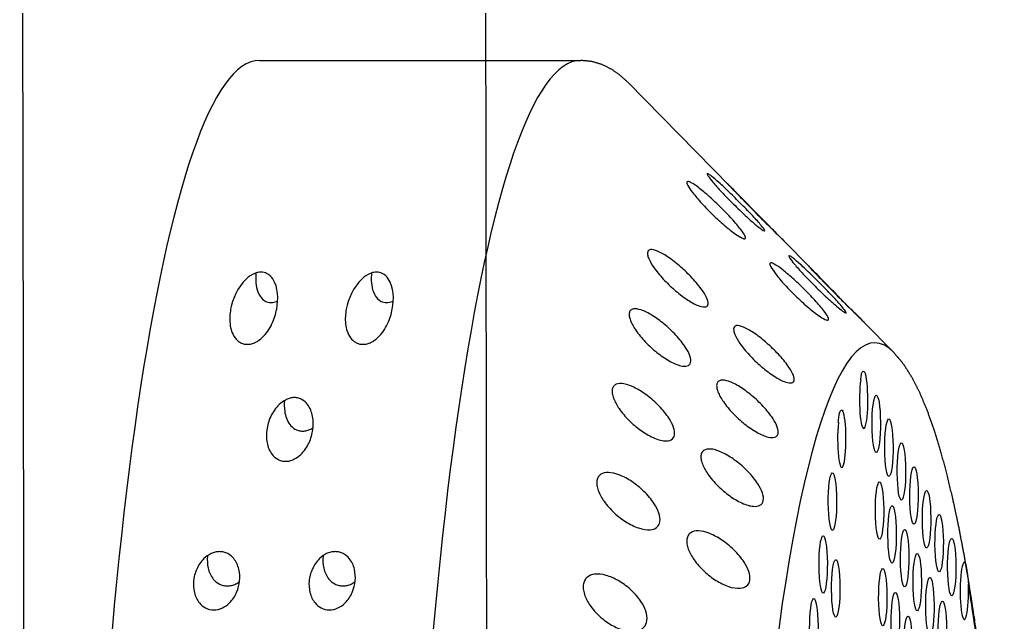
# Model space of a CAD drawing. Extents: x 413 to 494, y 628 to 766.
# Drawn here: x 436.242 to 437.815, y 682.93 to 683.885 of the extents above; entities that cross this region are included whole.
import ezdxf

# ---------------------------------------------------------------- set-up
doc = ezdxf.new("R2010")
doc.units = 0
doc.header["$MEASUREMENT"] = 0
for name, color, linetype in [('1', 4, 'Continuous'), ('BDIM_CYAN', 4, 'Continuous'), ('BDIM_YELLOW', 2, 'Continuous')]:
    doc.layers.add(name, color=color, linetype=linetype)

# ---------------------------------------------------------------- blocks, each defined once
blk = doc.blocks.new('2018 BEAM (110V)')
at = {"layer": 'BDIM_CYAN', "flags": 128}
for points in [[(23.5936, 43.2542), (23.599, 39.3431), (23.6003, 37.3875), (23.6051, 35.432)], [(22.8592, 42.8495), (22.8684, 37.7694), (22.8749, 34.4844)]]:
    blk.add_lwpolyline(points, dxfattribs=at)
at = {"layer": 'BDIM_YELLOW'}
for p, q in [((23.2391, 40.3599), (23.748, 40.3599)), ((23.9851, 40.1601), (23.8226, 40.3253)), ((24.1113, 40.0318), (24.0699, 40.074)), ((24.2443, 39.8967), (24.1967, 39.9451))]:
    blk.add_line(p, q, dxfattribs=at)
for centre, major_axis, start_param, end_param in [((23.2391, 38.4849), (0, -1.875), 3.141593, 6.283185), ((23.748, 38.4849), (0, -1.875), 3.141593, 6.283185), ((24.2139, 38.4849), (0, -1.4272), 2.994561, 6.430217), ((24.1965, 39.8216), (0, 0.0455), 0.789174, 5.819522), ((24.2164, 39.7837), (0, 0.0455), 0.253665, 6.53685), ((24.1618, 39.7599), (0, 0.0455), 0.970993, 6.001341), ((24.2364, 39.7459), (0, 0.0455), 0.253665, 6.53685), ((24.2563, 39.708), (0, 0.0455), 0.253665, 6.53685), ((24.147, 39.6603), (0, 0.0455), 0.253665, 6.53685), ((24.2762, 39.6701), (0, 0.0455), 0.253665, 6.53685), ((24.2216, 39.6463), (0, 0.0455), 0.253665, 6.53685), ((24.2962, 39.6323), (0, 0.0455), 0.253665, 6.53685), ((24.2415, 39.6084), (0, 0.0455), 0.253665, 6.53685), ((24.3161, 39.5944), (0, 0.0455), 0.253665, 6.53685), ((24.2615, 39.5705), (0, 0.0455), 0.253665, 6.53685), ((24.1323, 39.5607), (0, 0.0455), 0.253665, 6.53685), ((24.3361, 39.5565), (0, 0.0455), 0.253665, 6.53685), ((24.2814, 39.5327), (0, 0.0455), 0.253665, 6.53685), ((24.1522, 39.5228), (0, 0.0455), 0.253665, 6.53685), ((24.356, 39.5187), (0, 0.0455), 6.20698, 11.237328), ((24.2268, 39.5088), (0, 0.0455), 0.253665, 6.53685), ((24.3014, 39.4948), (0, 0.0455), 0.253665, 6.53685), ((24.2467, 39.4709), (0, 0.0455), 0.253665, 6.53685), ((24.2285, 38.4849), (0, -1.3917), 2.276318, 2.419801), ((24.1175, 39.4611), (0, 0.0455), 0.253665, 6.53685), ((24.3213, 39.4569), (0, 0.0455), 0.253665, 6.53685), ((24.2667, 39.4331), (0, 0.0455), 0.253665, 6.53685)]:
    blk.add_ellipse(centre, major_axis=major_axis, ratio=0.145722, start_param=start_param, end_param=end_param, dxfattribs=at)
for points in [[(23.8226, 40.3253), (23.8107, 40.3361), (23.7974, 40.3455), (23.7824, 40.3531), (23.7657, 40.3581), (23.748, 40.3599)], [(24.4288, 38.2452), (24.4303, 38.3189), (24.4313, 38.393), (24.4318, 38.4673), (24.4316, 38.5417), (24.4309, 38.616), (24.4296, 38.6899), (24.4277, 38.7632), (24.4253, 38.8357), (24.4223, 38.9073), (24.4187, 38.9777), (24.4146, 39.0467), (24.41, 39.1141), (24.4049, 39.1798), (24.3992, 39.2436), (24.3931, 39.3053), (24.3865, 39.3648), (24.3794, 39.4218), (24.3719, 39.4762), (24.3639, 39.5279), (24.3556, 39.5768), (24.3468, 39.6227), (24.3376, 39.6656), (24.3281, 39.7054), (24.3182, 39.742), (24.3078, 39.7754), (24.297, 39.8055), (24.2856, 39.8326), (24.2734, 39.8567), (24.2599, 39.878), (24.2443, 39.8967)]]:
    blk.add_open_spline(points, degree=1, dxfattribs=at)
for points, knots in [([(23.9882, 40.134), (23.9827, 40.1395), (23.9769, 40.1454), (23.9662, 40.1569), (23.9614, 40.1623), (23.9545, 40.1705), (23.9517, 40.1741), (23.9493, 40.1778), (23.9487, 40.1788), (23.9484, 40.1801), (23.9485, 40.1804), (23.9494, 40.1803), (23.9502, 40.18), (23.9524, 40.1786), (23.9538, 40.1775), (23.9587, 40.1737), (23.9629, 40.1701), (23.9722, 40.1617), (23.978, 40.1562), (23.9899, 40.1447), (23.996, 40.1387), (24.0071, 40.1275), (24.0131, 40.1213), (24.024, 40.1097), (24.029, 40.1043), (24.0352, 40.097), (24.0374, 40.0942), (24.0399, 40.0903), (24.0402, 40.0893), (24.0386, 40.0894), (24.0366, 40.0905), (24.0312, 40.0945), (24.0276, 40.0974), (24.0189, 40.1048), (24.0128, 40.1103), (24.0003, 40.122), (23.9939, 40.1282), (23.9882, 40.134)], [0, 0, 0, 0, 0.0233552, 0.0233552, 0.0467103, 0.0467103, 0.0658795, 0.0658795, 0.0754641, 0.0754641, 0.0850487, 0.0850487, 0.0946332, 0.0946332, 0.1042178, 0.1042178, 0.123387, 0.123387, 0.1467421, 0.1467421, 0.1700973, 0.1700973, 0.1945396, 0.1945396, 0.2189818, 0.2189818, 0.2355966, 0.2355966, 0.2522113, 0.2522113, 0.2688261, 0.2688261, 0.2854408, 0.2854408, 0.3098831, 0.3098831, 0.3343253, 0.3343253, 0.3343253, 0.3343253]), ([(23.9568, 40.1157), (23.9513, 40.1211), (23.9454, 40.1271), (23.9345, 40.1391), (23.9295, 40.1449), (23.9224, 40.1541), (23.9196, 40.1583), (23.9171, 40.1631), (23.9165, 40.1644), (23.9161, 40.1665), (23.9162, 40.1672), (23.9172, 40.168), (23.918, 40.1681), (23.9202, 40.1675), (23.9216, 40.1669), (23.9266, 40.1642), (23.9308, 40.1612), (23.9402, 40.154), (23.9462, 40.149), (23.9583, 40.1381), (23.9645, 40.1323), (23.9758, 40.1211), (23.9819, 40.1148), (23.9931, 40.1026), (23.9981, 40.0966), (24.0045, 40.0883), (24.0068, 40.0849), (24.0093, 40.0798), (24.0096, 40.078), (24.008, 40.0766), (24.0061, 40.077), (24.0006, 40.0797), (23.997, 40.0819), (23.9881, 40.0882), (23.9819, 40.0931), (23.9692, 40.104), (23.9627, 40.11), (23.9568, 40.1157)], [0, 0, 0, 0, 0.0233552, 0.0233552, 0.0467103, 0.0467103, 0.0658795, 0.0658795, 0.0754641, 0.0754641, 0.0850487, 0.0850487, 0.0946332, 0.0946332, 0.1042178, 0.1042178, 0.123387, 0.123387, 0.1467421, 0.1467421, 0.1700973, 0.1700973, 0.1945396, 0.1945396, 0.2189818, 0.2189818, 0.2355966, 0.2355966, 0.2522113, 0.2522113, 0.2688261, 0.2688261, 0.2854408, 0.2854408, 0.3098831, 0.3098831, 0.3343253, 0.3343253, 0.3343253, 0.3343253]), ([(24.0196, 40.124), (24.0142, 40.1295), (24.0085, 40.1353), (23.9981, 40.1461), (23.9933, 40.151), (23.9866, 40.1581), (23.9838, 40.161), (23.9815, 40.1636), (23.981, 40.1641), (23.9806, 40.1646), (23.9807, 40.1645), (23.9817, 40.1636), (23.9824, 40.1628), (23.9846, 40.1606), (23.986, 40.1592), (23.9908, 40.1543), (23.9949, 40.1501), (24.004, 40.1408), (24.0098, 40.1349), (24.0214, 40.1229), (24.0274, 40.1168), (24.0383, 40.1058), (24.0442, 40.0998), (24.0549, 40.089), (24.0597, 40.0842), (24.0658, 40.0781), (24.068, 40.0759), (24.0704, 40.0734), (24.0707, 40.0732), (24.0691, 40.0747), (24.0672, 40.0765), (24.0618, 40.0818), (24.0583, 40.0853), (24.0497, 40.0938), (24.0437, 40.0997), (24.0315, 40.112), (24.0252, 40.1183), (24.0196, 40.124)], [0, 0, 0, 0, 0.0233552, 0.0233552, 0.0467103, 0.0467103, 0.0658795, 0.0658795, 0.0754641, 0.0754641, 0.0850487, 0.0850487, 0.0946332, 0.0946332, 0.1042178, 0.1042178, 0.123387, 0.123387, 0.1467421, 0.1467421, 0.1700973, 0.1700973, 0.1945396, 0.1945396, 0.2189818, 0.2189818, 0.2355966, 0.2355966, 0.2522113, 0.2522113, 0.2688261, 0.2688261, 0.2854408, 0.2854408, 0.3098831, 0.3098831, 0.3343253, 0.3343253, 0.3343253, 0.3343253]), ([(23.8966, 39.9962), (23.8908, 40.0012), (23.8846, 40.0071), (23.8733, 40.0193), (23.8681, 40.0257), (23.8606, 40.0364), (23.8576, 40.0415), (23.8549, 40.0482), (23.8543, 40.0503), (23.8538, 40.0538), (23.8538, 40.0554), (23.8547, 40.0578), (23.8555, 40.0587), (23.8577, 40.0598), (23.8591, 40.06), (23.8641, 40.0597), (23.8685, 40.0581), (23.8781, 40.0535), (23.8842, 40.0497), (23.8967, 40.0407), (23.9031, 40.0354), (23.9149, 40.0249), (23.9212, 40.0187), (23.9328, 40.0059), (23.9381, 39.9993), (23.9448, 39.9892), (23.9473, 39.9849), (23.9501, 39.9774), (23.9505, 39.9743), (23.949, 39.9701), (23.9471, 39.969), (23.9415, 39.9688), (23.9378, 39.9697), (23.9288, 39.9733), (23.9224, 39.9769), (23.9093, 39.9856), (23.9026, 39.9909), (23.8966, 39.9962)], [0, 0, 0, 0, 0.0233552, 0.0233552, 0.0467103, 0.0467103, 0.0658795, 0.0658795, 0.0754641, 0.0754641, 0.0850487, 0.0850487, 0.0946332, 0.0946332, 0.1042178, 0.1042178, 0.123387, 0.123387, 0.1467421, 0.1467421, 0.1700973, 0.1700973, 0.1945396, 0.1945396, 0.2189818, 0.2189818, 0.2355966, 0.2355966, 0.2522113, 0.2522113, 0.2688261, 0.2688261, 0.2854408, 0.2854408, 0.3098831, 0.3098831, 0.3343253, 0.3343253, 0.3343253, 0.3343253]), ([(24.0885, 39.9865), (24.0829, 39.992), (24.077, 39.998), (24.0661, 40.01), (24.0611, 40.0158), (24.0541, 40.0251), (24.0512, 40.0292), (24.0487, 40.034), (24.0482, 40.0354), (24.0477, 40.0375), (24.0479, 40.0382), (24.0488, 40.039), (24.0496, 40.0391), (24.0518, 40.0385), (24.0532, 40.0379), (24.0582, 40.0352), (24.0624, 40.0322), (24.0719, 40.0249), (24.0778, 40.0199), (24.09, 40.009), (24.0961, 40.0032), (24.1075, 39.992), (24.1136, 39.9857), (24.1247, 39.9735), (24.1297, 39.9676), (24.1361, 39.9592), (24.1384, 39.9559), (24.141, 39.9507), (24.1413, 39.949), (24.1397, 39.9476), (24.1377, 39.948), (24.1322, 39.9506), (24.1286, 39.9529), (24.1197, 39.9591), (24.1135, 39.964), (24.1008, 39.9749), (24.0944, 39.9809), (24.0885, 39.9865)], [0, 0, 0, 0, 0.023389, 0.023389, 0.0467779, 0.0467779, 0.0659746, 0.0659746, 0.0755729, 0.0755729, 0.0851712, 0.0851712, 0.0947696, 0.0947696, 0.1043679, 0.1043679, 0.1235645, 0.1235645, 0.1469535, 0.1469535, 0.1703425, 0.1703425, 0.1947513, 0.1947513, 0.2191601, 0.2191601, 0.2357472, 0.2357472, 0.2523342, 0.2523342, 0.2689213, 0.2689213, 0.2855084, 0.2855084, 0.3099172, 0.3099172, 0.334326, 0.334326, 0.334326, 0.334326]), ([(24.1174, 40.0039), (24.1119, 40.0094), (24.1061, 40.0153), (24.0954, 40.0268), (24.0905, 40.0323), (24.0836, 40.0405), (24.0808, 40.0441), (24.0784, 40.0478), (24.0779, 40.0488), (24.0775, 40.0501), (24.0777, 40.0504), (24.0786, 40.0503), (24.0794, 40.05), (24.0816, 40.0486), (24.083, 40.0475), (24.0879, 40.0437), (24.0921, 40.0401), (24.1014, 40.0317), (24.1072, 40.0261), (24.1191, 40.0146), (24.1252, 40.0086), (24.1363, 39.9974), (24.1423, 39.9912), (24.1532, 39.9796), (24.1581, 39.9742), (24.1643, 39.9669), (24.1666, 39.9642), (24.1691, 39.9603), (24.1693, 39.9593), (24.1677, 39.9594), (24.1658, 39.9605), (24.1603, 39.9645), (24.1568, 39.9674), (24.1481, 39.9748), (24.1419, 39.9803), (24.1295, 39.9919), (24.1231, 39.9981), (24.1174, 40.0039)], [0, 0, 0, 0, 0.023389, 0.023389, 0.0467779, 0.0467779, 0.0659746, 0.0659746, 0.0755729, 0.0755729, 0.0851712, 0.0851712, 0.0947696, 0.0947696, 0.1043679, 0.1043679, 0.1235645, 0.1235645, 0.1469535, 0.1469535, 0.1703425, 0.1703425, 0.1947513, 0.1947513, 0.2191601, 0.2191601, 0.2357472, 0.2357472, 0.2523342, 0.2523342, 0.2689213, 0.2689213, 0.2855084, 0.2855084, 0.3099172, 0.3099172, 0.334326, 0.334326, 0.334326, 0.334326]), ([(23.2414, 40.0243), (23.243, 40.0243), (23.2447, 40.0241), (23.2477, 40.0234), (23.2491, 40.0228), (23.2546, 40.0202), (23.2579, 40.0167), (23.269, 40.0001), (23.2692, 39.9815), (23.2649, 39.9582), (23.2625, 39.9501), (23.255, 39.9343), (23.25, 39.9265), (23.2401, 39.9174), (23.2366, 39.9148), (23.2307, 39.9119), (23.2286, 39.9111), (23.2243, 39.91), (23.2221, 39.9097), (23.2175, 39.9097), (23.2154, 39.91), (23.2114, 39.9111), (23.2096, 39.9119), (23.2047, 39.9148), (23.2022, 39.9174), (23.1954, 39.9265), (23.1932, 39.9343), (23.1914, 39.9501), (23.1919, 39.9582), (23.1963, 39.9815), (23.2038, 40.0001), (23.2218, 40.0167), (23.2265, 40.0202), (23.2331, 40.0228), (23.2347, 40.0234), (23.2381, 40.0241), (23.2398, 40.0243), (23.2414, 40.0243)], [0, 0, 0, 0, 0.004866, 0.004866, 0.009732, 0.009732, 0.0279202, 0.0279202, 0.1064516, 0.1064516, 0.1420303, 0.1420303, 0.1776091, 0.1776091, 0.1914434, 0.1914434, 0.1983605, 0.1983605, 0.2052777, 0.2052777, 0.2121948, 0.2121948, 0.219112, 0.219112, 0.2329463, 0.2329463, 0.268525, 0.268525, 0.3041037, 0.3041037, 0.3826351, 0.3826351, 0.4008234, 0.4008234, 0.4056894, 0.4056894, 0.4105553, 0.4105553, 0.4105553, 0.4105553]), ([(23.2334, 40.0229), (23.2332, 40.0203), (23.233, 40.0176), (23.2329, 40.0049), (23.234, 39.9948), (23.2418, 39.9831), (23.2447, 39.9798), (23.25, 39.9773), (23.2512, 39.9768), (23.2541, 39.9762), (23.2556, 39.976), (23.2586, 39.976), (23.2602, 39.9762), (23.2633, 39.9768), (23.2648, 39.9773), (23.2667, 39.978), (23.2672, 39.9783), (23.2678, 39.9785)], [0.2314886, 0.2314886, 0.2314886, 0.2314886, 0.2462753, 0.2462753, 0.3013362, 0.3013362, 0.3192112, 0.3192112, 0.3237406, 0.3237406, 0.32827, 0.32827, 0.3327995, 0.3327995, 0.3373289, 0.3373289, 0.3392668, 0.3392668, 0.3392668, 0.3392668]), ([(23.4246, 40.0243), (23.4262, 40.0243), (23.4279, 40.0241), (23.4309, 40.0234), (23.4323, 40.0228), (23.4378, 40.0202), (23.441, 40.0167), (23.4522, 40.0001), (23.4524, 39.9815), (23.448, 39.9582), (23.4457, 39.9501), (23.4382, 39.9343), (23.4332, 39.9265), (23.4233, 39.9174), (23.4198, 39.9148), (23.4139, 39.9119), (23.4118, 39.9111), (23.4075, 39.91), (23.4052, 39.9097), (23.4007, 39.9097), (23.3985, 39.91), (23.3946, 39.9111), (23.3928, 39.9119), (23.3879, 39.9148), (23.3853, 39.9174), (23.3785, 39.9265), (23.3763, 39.9343), (23.3745, 39.9501), (23.3751, 39.9582), (23.3795, 39.9815), (23.387, 40.0001), (23.405, 40.0167), (23.4096, 40.0202), (23.4163, 40.0228), (23.4179, 40.0234), (23.4212, 40.0241), (23.423, 40.0243), (23.4246, 40.0243)], [0, 0, 0, 0, 0.004866, 0.004866, 0.009732, 0.009732, 0.0279202, 0.0279202, 0.1064516, 0.1064516, 0.1420303, 0.1420303, 0.1776091, 0.1776091, 0.1914434, 0.1914434, 0.1983605, 0.1983605, 0.2052777, 0.2052777, 0.2121948, 0.2121948, 0.219112, 0.219112, 0.2329463, 0.2329463, 0.268525, 0.268525, 0.3041037, 0.3041037, 0.3826351, 0.3826351, 0.4008234, 0.4008234, 0.4056894, 0.4056894, 0.4105553, 0.4105553, 0.4105553, 0.4105553]), ([(23.4166, 40.0229), (23.4163, 40.0203), (23.4162, 40.0176), (23.4161, 40.0049), (23.4172, 39.9948), (23.4249, 39.9831), (23.4278, 39.9798), (23.4331, 39.9773), (23.4344, 39.9768), (23.4372, 39.9762), (23.4388, 39.976), (23.4418, 39.976), (23.4434, 39.9762), (23.4465, 39.9768), (23.448, 39.9773), (23.4498, 39.978), (23.4504, 39.9783), (23.4509, 39.9785)], [0.2314886, 0.2314886, 0.2314886, 0.2314886, 0.2462753, 0.2462753, 0.3013362, 0.3013362, 0.3192112, 0.3192112, 0.3237406, 0.3237406, 0.32827, 0.32827, 0.3327995, 0.3327995, 0.3373289, 0.3373289, 0.3392668, 0.3392668, 0.3392668, 0.3392668]), ([(24.1463, 39.9952), (24.1409, 40.0007), (24.1352, 40.0065), (24.1248, 40.0173), (24.12, 40.0222), (24.1132, 40.0294), (24.1105, 40.0322), (24.1082, 40.0348), (24.1076, 40.0354), (24.1073, 40.0358), (24.1074, 40.0357), (24.1083, 40.0349), (24.1091, 40.0341), (24.1113, 40.0319), (24.1127, 40.0305), (24.1175, 40.0255), (24.1216, 40.0213), (24.1307, 40.012), (24.1365, 40.006), (24.1482, 39.9941), (24.1541, 39.988), (24.165, 39.9769), (24.1709, 39.971), (24.1816, 39.9602), (24.1864, 39.9554), (24.1925, 39.9493), (24.1947, 39.9471), (24.1971, 39.9447), (24.1974, 39.9444), (24.1958, 39.9459), (24.1939, 39.9478), (24.1885, 39.9531), (24.185, 39.9565), (24.1764, 39.965), (24.1704, 39.9709), (24.1582, 39.9832), (24.1519, 39.9895), (24.1463, 39.9952)], [0, 0, 0, 0, 0.023389, 0.023389, 0.0467779, 0.0467779, 0.0659746, 0.0659746, 0.0755729, 0.0755729, 0.0851712, 0.0851712, 0.0947696, 0.0947696, 0.1043679, 0.1043679, 0.1235645, 0.1235645, 0.1469535, 0.1469535, 0.1703425, 0.1703425, 0.1947513, 0.1947513, 0.2191601, 0.2191601, 0.2357472, 0.2357472, 0.2523342, 0.2523342, 0.2689213, 0.2689213, 0.2855084, 0.2855084, 0.3099172, 0.3099172, 0.334326, 0.334326, 0.334326, 0.334326]), ([(23.8686, 39.897), (23.8628, 39.9017), (23.8565, 39.9073), (23.8449, 39.9194), (23.8396, 39.9259), (23.8319, 39.9371), (23.8288, 39.9426), (23.826, 39.95), (23.8253, 39.9524), (23.8247, 39.9566), (23.8248, 39.9585), (23.8256, 39.9617), (23.8263, 39.963), (23.8285, 39.9649), (23.8299, 39.9655), (23.8349, 39.9664), (23.8393, 39.9656), (23.849, 39.9624), (23.8552, 39.9593), (23.8679, 39.9515), (23.8743, 39.9467), (23.8863, 39.9368), (23.8928, 39.9307), (23.9046, 39.9179), (23.91, 39.9112), (23.917, 39.9005), (23.9195, 39.8958), (23.9225, 39.8874), (23.9229, 39.8836), (23.9215, 39.8782), (23.9196, 39.8763), (23.914, 39.8747), (23.9104, 39.8749), (23.9013, 39.8771), (23.8948, 39.8798), (23.8816, 39.8873), (23.8748, 39.8921), (23.8686, 39.897)], [0, 0, 0, 0, 0.0233552, 0.0233552, 0.0467103, 0.0467103, 0.0658795, 0.0658795, 0.0754641, 0.0754641, 0.0850487, 0.0850487, 0.0946332, 0.0946332, 0.1042178, 0.1042178, 0.123387, 0.123387, 0.1467421, 0.1467421, 0.1700973, 0.1700973, 0.1945396, 0.1945396, 0.2189818, 0.2189818, 0.2355966, 0.2355966, 0.2522113, 0.2522113, 0.2688261, 0.2688261, 0.2854408, 0.2854408, 0.3098831, 0.3098831, 0.3343253, 0.3343253, 0.3343253, 0.3343253]), ([(24.033, 39.8756), (24.0272, 39.8806), (24.0211, 39.8865), (24.0097, 39.8987), (24.0045, 39.9051), (23.9971, 39.9158), (23.994, 39.921), (23.9913, 39.9277), (23.9907, 39.9297), (23.9902, 39.9333), (23.9902, 39.9349), (23.9911, 39.9373), (23.9919, 39.9382), (23.9941, 39.9393), (23.9955, 39.9395), (24.0006, 39.9391), (24.0049, 39.9376), (24.0145, 39.9329), (24.0207, 39.9291), (24.0332, 39.9201), (24.0396, 39.9148), (24.0513, 39.9043), (24.0577, 39.8981), (24.0693, 39.8853), (24.0746, 39.8787), (24.0813, 39.8686), (24.0837, 39.8643), (24.0865, 39.8569), (24.0869, 39.8538), (24.0854, 39.8496), (24.0835, 39.8485), (24.0779, 39.8483), (24.0743, 39.8492), (24.0652, 39.8528), (24.0589, 39.8563), (24.0458, 39.8651), (24.0391, 39.8703), (24.033, 39.8756)], [0, 0, 0, 0, 0.023389, 0.023389, 0.0467779, 0.0467779, 0.0659746, 0.0659746, 0.0755729, 0.0755729, 0.0851712, 0.0851712, 0.0947696, 0.0947696, 0.1043679, 0.1043679, 0.1235645, 0.1235645, 0.1469535, 0.1469535, 0.1703425, 0.1703425, 0.1947513, 0.1947513, 0.2191601, 0.2191601, 0.2357472, 0.2357472, 0.2523342, 0.2523342, 0.2689213, 0.2689213, 0.2855084, 0.2855084, 0.3099172, 0.3099172, 0.334326, 0.334326, 0.334326, 0.334326]), ([(24.1918, 39.8536), (24.1922, 39.8566), (24.1925, 39.8591), (24.1933, 39.8636), (24.1938, 39.8653), (24.1952, 39.8672), (24.196, 39.8673), (24.1978, 39.8661), (24.1988, 39.8646), (24.1994, 39.8623)], [-0.10334717, -0.10334717, -0.10334717, -0.10334717, -0.09099542, -0.09099542, -0.07615637, -0.07615637, -0.06155718, -0.06155718, -0.04630625, -0.04630625, -0.04630625, -0.04630625]), ([(24.0073, 39.7838), (24.0015, 39.7885), (23.9952, 39.7941), (23.9836, 39.8062), (23.9783, 39.8127), (23.9706, 39.8239), (23.9675, 39.8294), (23.9646, 39.8369), (23.964, 39.8393), (23.9634, 39.8435), (23.9634, 39.8454), (23.9642, 39.8486), (23.965, 39.8499), (23.9672, 39.8518), (23.9686, 39.8524), (23.9736, 39.8533), (23.978, 39.8525), (23.9877, 39.8493), (23.9939, 39.8462), (24.0066, 39.8383), (24.013, 39.8335), (24.025, 39.8236), (24.0314, 39.8175), (24.0433, 39.8048), (24.0487, 39.798), (24.0556, 39.7874), (24.0581, 39.7827), (24.0611, 39.7743), (24.0616, 39.7705), (24.0602, 39.7651), (24.0583, 39.7632), (24.0527, 39.7616), (24.049, 39.7618), (24.0399, 39.764), (24.0335, 39.7667), (24.0203, 39.7742), (24.0135, 39.7789), (24.0073, 39.7838)], [0, 0, 0, 0, 0.023389, 0.023389, 0.0467779, 0.0467779, 0.0659746, 0.0659746, 0.0755729, 0.0755729, 0.0851712, 0.0851712, 0.0947696, 0.0947696, 0.1043679, 0.1043679, 0.1235645, 0.1235645, 0.1469535, 0.1469535, 0.1703425, 0.1703425, 0.1947513, 0.1947513, 0.2191601, 0.2191601, 0.2357472, 0.2357472, 0.2523342, 0.2523342, 0.2689213, 0.2689213, 0.2855084, 0.2855084, 0.3099172, 0.3099172, 0.334326, 0.334326, 0.334326, 0.334326]), ([(23.8428, 39.7737), (23.8369, 39.778), (23.8305, 39.7833), (23.8187, 39.795), (23.8133, 39.8014), (23.8054, 39.8129), (23.8022, 39.8187), (23.7992, 39.8268), (23.7985, 39.8294), (23.7978, 39.8342), (23.7978, 39.8365), (23.7985, 39.8403), (23.7993, 39.842), (23.8014, 39.8447), (23.8028, 39.8457), (23.8078, 39.8478), (23.8121, 39.8478), (23.8219, 39.8461), (23.8281, 39.8437), (23.8409, 39.8372), (23.8475, 39.8329), (23.8596, 39.8238), (23.8662, 39.818), (23.8783, 39.8055), (23.8839, 39.7987), (23.891, 39.7876), (23.8936, 39.7826), (23.8968, 39.7734), (23.8973, 39.7691), (23.896, 39.7624), (23.8941, 39.7598), (23.8886, 39.7568), (23.885, 39.7564), (23.8758, 39.757), (23.8693, 39.7589), (23.856, 39.765), (23.8491, 39.7692), (23.8428, 39.7737)], [0, 0, 0, 0, 0.0233552, 0.0233552, 0.0467103, 0.0467103, 0.0658795, 0.0658795, 0.0754641, 0.0754641, 0.0850487, 0.0850487, 0.0946332, 0.0946332, 0.1042178, 0.1042178, 0.123387, 0.123387, 0.1467421, 0.1467421, 0.1700973, 0.1700973, 0.1945396, 0.1945396, 0.2189818, 0.2189818, 0.2355966, 0.2355966, 0.2522113, 0.2522113, 0.2688261, 0.2688261, 0.2854408, 0.2854408, 0.3098831, 0.3098831, 0.3343253, 0.3343253, 0.3343253, 0.3343253]), ([(23.2943, 39.8252), (23.2966, 39.8252), (23.2988, 39.8249), (23.303, 39.8237), (23.3049, 39.8229), (23.3101, 39.8199), (23.313, 39.8171), (23.3193, 39.8089), (23.3218, 39.8022), (23.3244, 39.7882), (23.3244, 39.7808), (23.3226, 39.7676), (23.3207, 39.7606), (23.3144, 39.7469), (23.3101, 39.7403), (23.3014, 39.7321), (23.2977, 39.7293), (23.2915, 39.7264), (23.2894, 39.7256), (23.2849, 39.7245), (23.2826, 39.7242), (23.2781, 39.7242), (23.2759, 39.7245), (23.2717, 39.7256), (23.2697, 39.7264), (23.2643, 39.7293), (23.2613, 39.7321), (23.2548, 39.7403), (23.2522, 39.7469), (23.2496, 39.7606), (23.2496, 39.7676), (23.2515, 39.7808), (23.2535, 39.7882), (23.2601, 39.8022), (23.2645, 39.8089), (23.2733, 39.8171), (23.2769, 39.8199), (23.2831, 39.8229), (23.2853, 39.8237), (23.2897, 39.8249), (23.292, 39.8252), (23.2943, 39.8252)], [0, 0, 0, 0, 0.0069864, 0.0069864, 0.0139728, 0.0139728, 0.0279456, 0.0279456, 0.0559253, 0.0559253, 0.0839051, 0.0839051, 0.1105409, 0.1105409, 0.1371767, 0.1371767, 0.1508496, 0.1508496, 0.1576861, 0.1576861, 0.1645225, 0.1645225, 0.171359, 0.171359, 0.1781955, 0.1781955, 0.1918684, 0.1918684, 0.2185042, 0.2185042, 0.24514, 0.24514, 0.2731197, 0.2731197, 0.3010995, 0.3010995, 0.3150723, 0.3150723, 0.3220587, 0.3220587, 0.3290451, 0.3290451, 0.3290451, 0.3290451]), ([(23.2787, 39.8207), (23.2781, 39.8151), (23.2781, 39.8092), (23.28, 39.7959), (23.2824, 39.7887), (23.2891, 39.7799), (23.2918, 39.7773), (23.2969, 39.7743), (23.2988, 39.7735), (23.3029, 39.7724), (23.305, 39.7721), (23.3096, 39.7721), (23.3118, 39.7724), (23.3162, 39.7735), (23.3183, 39.7743), (23.3215, 39.7759), (23.3227, 39.7766), (23.3238, 39.7773)], [0.1031187, 0.1031187, 0.1031187, 0.1031187, 0.1276978, 0.1276978, 0.1593765, 0.1593765, 0.1731128, 0.1731128, 0.179981, 0.179981, 0.1868491, 0.1868491, 0.1937173, 0.1937173, 0.2005854, 0.2005854, 0.2047116, 0.2047116, 0.2047116, 0.2047116]), ([(24.1563, 39.7856), (24.1566, 39.7889), (24.1569, 39.792), (24.1575, 39.7979), (24.158, 39.8004), (24.1593, 39.804), (24.1601, 39.8051), (24.1619, 39.8056), (24.1629, 39.805), (24.1636, 39.8036)], [-0.10334717, -0.10334717, -0.10334717, -0.10334717, -0.09099542, -0.09099542, -0.07615637, -0.07615637, -0.06155718, -0.06155718, -0.04630625, -0.04630625, -0.04630625, -0.04630625]), ([(23.9836, 39.6698), (23.9777, 39.6741), (23.9713, 39.6794), (23.9595, 39.6912), (23.954, 39.6976), (23.9461, 39.7091), (23.9429, 39.7149), (23.9399, 39.723), (23.9392, 39.7256), (23.9385, 39.7305), (23.9385, 39.7327), (23.9392, 39.7365), (23.94, 39.7382), (23.9421, 39.7409), (23.9435, 39.7419), (23.9485, 39.744), (23.9529, 39.744), (23.9626, 39.7423), (23.9689, 39.7399), (23.9817, 39.7333), (23.9883, 39.7291), (24.0004, 39.7199), (24.007, 39.7142), (24.0191, 39.7017), (24.0246, 39.6949), (24.0317, 39.6838), (24.0343, 39.6788), (24.0375, 39.6696), (24.038, 39.6653), (24.0367, 39.6586), (24.0349, 39.6561), (24.0293, 39.6531), (24.0257, 39.6526), (24.0166, 39.6532), (24.0101, 39.6551), (23.9967, 39.6612), (23.9899, 39.6653), (23.9836, 39.6698)], [0, 0, 0, 0, 0.023389, 0.023389, 0.0467779, 0.0467779, 0.0659746, 0.0659746, 0.0755729, 0.0755729, 0.0851712, 0.0851712, 0.0947696, 0.0947696, 0.1043679, 0.1043679, 0.1235645, 0.1235645, 0.1469535, 0.1469535, 0.1703425, 0.1703425, 0.1947513, 0.1947513, 0.2191601, 0.2191601, 0.2357472, 0.2357472, 0.2523342, 0.2523342, 0.2689213, 0.2689213, 0.2855084, 0.2855084, 0.3099172, 0.3099172, 0.334326, 0.334326, 0.334326, 0.334326]), ([(23.8196, 39.6283), (23.8136, 39.6321), (23.8071, 39.637), (23.7951, 39.6482), (23.7895, 39.6545), (23.7814, 39.666), (23.7781, 39.672), (23.7749, 39.6806), (23.7742, 39.6834), (23.7734, 39.6888), (23.7733, 39.6913), (23.774, 39.6958), (23.7747, 39.6978), (23.7768, 39.7012), (23.7782, 39.7026), (23.7831, 39.7059), (23.7875, 39.7067), (23.7972, 39.7064), (23.8035, 39.7049), (23.8164, 39.6998), (23.8231, 39.6961), (23.8353, 39.6879), (23.842, 39.6825), (23.8544, 39.6705), (23.8601, 39.6638), (23.8674, 39.6524), (23.8701, 39.6472), (23.8735, 39.6373), (23.8741, 39.6325), (23.8729, 39.6248), (23.8711, 39.6215), (23.8657, 39.6172), (23.862, 39.616), (23.8529, 39.6152), (23.8464, 39.6163), (23.8329, 39.6208), (23.8259, 39.6243), (23.8196, 39.6283)], [0, 0, 0, 0, 0.0233552, 0.0233552, 0.0467103, 0.0467103, 0.0658795, 0.0658795, 0.0754641, 0.0754641, 0.0850487, 0.0850487, 0.0946332, 0.0946332, 0.1042178, 0.1042178, 0.123387, 0.123387, 0.1467421, 0.1467421, 0.1700973, 0.1700973, 0.1945396, 0.1945396, 0.2189818, 0.2189818, 0.2355966, 0.2355966, 0.2522113, 0.2522113, 0.2688261, 0.2688261, 0.2854408, 0.2854408, 0.3098831, 0.3098831, 0.3343253, 0.3343253, 0.3343253, 0.3343253]), ([(23.9623, 39.5355), (23.9562, 39.5393), (23.9498, 39.5442), (23.9377, 39.5554), (23.9321, 39.5617), (23.924, 39.5733), (23.9207, 39.5793), (23.9175, 39.5879), (23.9168, 39.5908), (23.916, 39.5961), (23.9159, 39.5986), (23.9166, 39.6031), (23.9173, 39.6051), (23.9194, 39.6085), (23.9208, 39.6099), (23.9257, 39.6132), (23.9301, 39.614), (23.9399, 39.6138), (23.9461, 39.6122), (23.9591, 39.607), (23.9657, 39.6034), (23.978, 39.5951), (23.9847, 39.5898), (23.997, 39.5777), (24.0027, 39.571), (24.01, 39.5597), (24.0127, 39.5545), (24.016, 39.5446), (24.0167, 39.5399), (24.0155, 39.5321), (24.0137, 39.5289), (24.0083, 39.5245), (24.0046, 39.5234), (23.9955, 39.5225), (23.989, 39.5236), (23.9755, 39.5281), (23.9686, 39.5316), (23.9623, 39.5355)], [0, 0, 0, 0, 0.023389, 0.023389, 0.0467779, 0.0467779, 0.0659746, 0.0659746, 0.0755729, 0.0755729, 0.0851712, 0.0851712, 0.0947696, 0.0947696, 0.1043679, 0.1043679, 0.1235645, 0.1235645, 0.1469535, 0.1469535, 0.1703425, 0.1703425, 0.1947513, 0.1947513, 0.2191601, 0.2191601, 0.2357472, 0.2357472, 0.2523342, 0.2523342, 0.2689213, 0.2689213, 0.2855084, 0.2855084, 0.3099172, 0.3099172, 0.334326, 0.334326, 0.334326, 0.334326]), ([(23.1757, 39.581), (23.178, 39.581), (23.1803, 39.5807), (23.1846, 39.5797), (23.1867, 39.5788), (23.1925, 39.5758), (23.1957, 39.5729), (23.202, 39.5652), (23.2047, 39.5594), (23.2077, 39.5471), (23.2081, 39.5406), (23.2069, 39.5287), (23.2054, 39.5223), (23.2, 39.5101), (23.1962, 39.5043), (23.1883, 39.4966), (23.1844, 39.4938), (23.1759, 39.4898), (23.1711, 39.4887), (23.1621, 39.4887), (23.1576, 39.4898), (23.1498, 39.4938), (23.1464, 39.4966), (23.14, 39.5043), (23.1373, 39.5101), (23.1343, 39.5223), (23.134, 39.5287), (23.1351, 39.5406), (23.1368, 39.5471), (23.1423, 39.5594), (23.1462, 39.5652), (23.1541, 39.5729), (23.1579, 39.5758), (23.1643, 39.5788), (23.1666, 39.5797), (23.1711, 39.5807), (23.1735, 39.581), (23.1757, 39.581)], [0, 0, 0, 0, 0.0068896, 0.0068896, 0.0137791, 0.0137791, 0.0275583, 0.0275583, 0.0493984, 0.0493984, 0.0712384, 0.0712384, 0.0924883, 0.0924883, 0.1137382, 0.1137382, 0.1274079, 0.1274079, 0.1410777, 0.1410777, 0.1547474, 0.1547474, 0.1684171, 0.1684171, 0.189667, 0.189667, 0.2109169, 0.2109169, 0.2327569, 0.2327569, 0.254597, 0.254597, 0.2683762, 0.2683762, 0.2752657, 0.2752657, 0.2821553, 0.2821553, 0.2821553, 0.2821553]), ([(23.1568, 39.5747), (23.1568, 39.5744), (23.1567, 39.5742), (23.156, 39.5679), (23.1562, 39.5612), (23.1591, 39.5485), (23.1618, 39.5425), (23.1682, 39.5346), (23.1714, 39.5318), (23.1771, 39.5288), (23.1792, 39.528), (23.1835, 39.5269), (23.1857, 39.5267), (23.1902, 39.5267), (23.1925, 39.5269), (23.1971, 39.528), (23.1993, 39.5288), (23.2035, 39.5308), (23.2055, 39.532), (23.2073, 39.5333)], [0.07451048, 0.07451048, 0.07451048, 0.07451048, 0.0754781, 0.0754781, 0.09854089, 0.09854089, 0.12160367, 0.12160367, 0.13525987, 0.13525987, 0.14208797, 0.14208797, 0.14891607, 0.14891607, 0.15574416, 0.15574416, 0.16257226, 0.16257226, 0.16931395, 0.16931395, 0.16931395, 0.16931395]), ([(23.3589, 39.581), (23.3612, 39.581), (23.3634, 39.5807), (23.3678, 39.5797), (23.3698, 39.5788), (23.3756, 39.5758), (23.3789, 39.5729), (23.3852, 39.5652), (23.3879, 39.5594), (23.3909, 39.5471), (23.3912, 39.5406), (23.3901, 39.5287), (23.3885, 39.5223), (23.3831, 39.5101), (23.3793, 39.5043), (23.3715, 39.4966), (23.3676, 39.4938), (23.359, 39.4898), (23.3543, 39.4887), (23.3453, 39.4887), (23.3408, 39.4898), (23.3329, 39.4938), (23.3296, 39.4966), (23.3232, 39.5043), (23.3205, 39.5101), (23.3174, 39.5223), (23.3171, 39.5287), (23.3183, 39.5406), (23.3199, 39.5471), (23.3255, 39.5594), (23.3293, 39.5652), (23.3373, 39.5729), (23.3411, 39.5758), (23.3475, 39.5788), (23.3497, 39.5797), (23.3543, 39.5807), (23.3566, 39.581), (23.3589, 39.581)], [0, 0, 0, 0, 0.0068896, 0.0068896, 0.0137791, 0.0137791, 0.0275583, 0.0275583, 0.0493984, 0.0493984, 0.0712384, 0.0712384, 0.0924883, 0.0924883, 0.1137382, 0.1137382, 0.1274079, 0.1274079, 0.1410777, 0.1410777, 0.1547474, 0.1547474, 0.1684171, 0.1684171, 0.189667, 0.189667, 0.2109169, 0.2109169, 0.2327569, 0.2327569, 0.254597, 0.254597, 0.2683762, 0.2683762, 0.2752657, 0.2752657, 0.2821553, 0.2821553, 0.2821553, 0.2821553]), ([(23.34, 39.5747), (23.3399, 39.5744), (23.3399, 39.5742), (23.3392, 39.5679), (23.3394, 39.5612), (23.3422, 39.5485), (23.3449, 39.5425), (23.3514, 39.5346), (23.3546, 39.5318), (23.3603, 39.5288), (23.3624, 39.528), (23.3667, 39.5269), (23.3689, 39.5267), (23.3734, 39.5267), (23.3757, 39.5269), (23.3802, 39.528), (23.3825, 39.5288), (23.3867, 39.5308), (23.3887, 39.532), (23.3905, 39.5333)], [0.07451048, 0.07451048, 0.07451048, 0.07451048, 0.0754781, 0.0754781, 0.09854089, 0.09854089, 0.12160367, 0.12160367, 0.13525987, 0.13525987, 0.14208797, 0.14208797, 0.14891607, 0.14891607, 0.15574416, 0.15574416, 0.16257226, 0.16257226, 0.16931395, 0.16931395, 0.16931395, 0.16931395]), ([(24.3565, 39.564), (24.3568, 39.5639), (24.357, 39.5636), (24.3578, 39.5624), (24.3582, 39.5608), (24.359, 39.5568), (24.3594, 39.5545), (24.3603, 39.5492), (24.3608, 39.5462), (24.3618, 39.5388), (24.3623, 39.5343), (24.3624, 39.5296)], [-0.10333581, -0.10333581, -0.10333581, -0.10333581, -0.09774084, -0.09774084, -0.08402044, -0.08402044, -0.07264257, -0.07264257, -0.06085918, -0.06085918, -0.04630941, -0.04630941, -0.04630941, -0.04630941]), ([(23.7993, 39.4633), (23.7932, 39.4666), (23.7867, 39.471), (23.7745, 39.4814), (23.7688, 39.4875), (23.7605, 39.4989), (23.757, 39.505), (23.7537, 39.514), (23.7529, 39.517), (23.752, 39.5227), (23.7519, 39.5254), (23.7525, 39.5305), (23.7531, 39.5328), (23.7551, 39.5369), (23.7565, 39.5387), (23.7613, 39.543), (23.7657, 39.5446), (23.7754, 39.5459), (23.7817, 39.5452), (23.7947, 39.5415), (23.8014, 39.5386), (23.8139, 39.5314), (23.8207, 39.5266), (23.8332, 39.5152), (23.839, 39.5086), (23.8466, 39.4972), (23.8494, 39.4919), (23.8529, 39.4815), (23.8536, 39.4763), (23.8526, 39.4676), (23.8509, 39.4638), (23.8455, 39.4582), (23.8419, 39.4564), (23.8328, 39.454), (23.8263, 39.4542), (23.8128, 39.4572), (23.8057, 39.4599), (23.7993, 39.4633)], [0, 0, 0, 0, 0.0233552, 0.0233552, 0.0467103, 0.0467103, 0.0658795, 0.0658795, 0.0754641, 0.0754641, 0.0850487, 0.0850487, 0.0946332, 0.0946332, 0.1042178, 0.1042178, 0.123387, 0.123387, 0.1467421, 0.1467421, 0.1700973, 0.1700973, 0.1945396, 0.1945396, 0.2189818, 0.2189818, 0.2355966, 0.2355966, 0.2522113, 0.2522113, 0.2688261, 0.2688261, 0.2854408, 0.2854408, 0.3098831, 0.3098831, 0.3343253, 0.3343253, 0.3343253, 0.3343253])]:
    blk.add_open_spline(points, degree=3, knots=knots, dxfattribs=at)

msp = doc.modelspace()

# ---------------------------------------------------------------- block references
at = {"layer": '1'}
msp.add_blockref('2018 BEAM (110V)', (413.383, 643.4604), dxfattribs=at)

doc.saveas('drawing.dxf')
